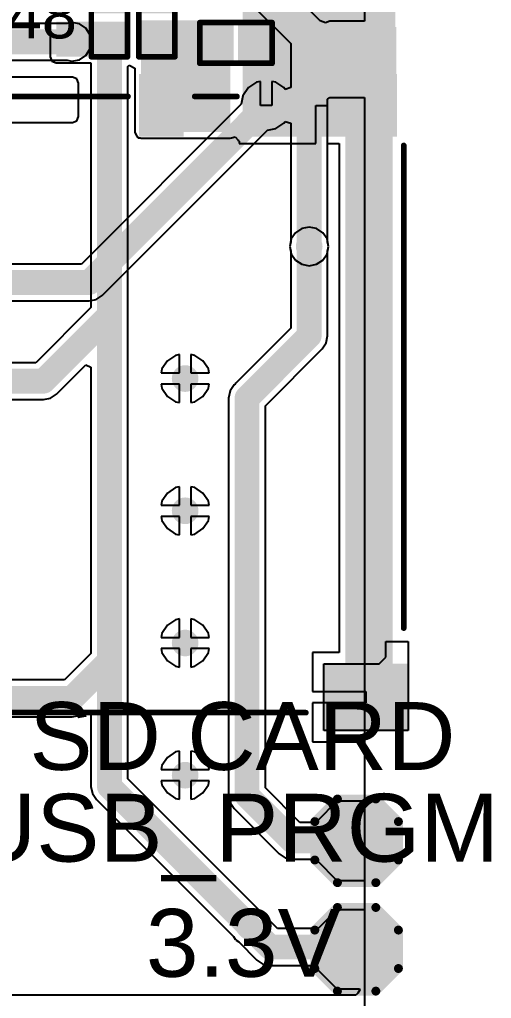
# Model space of a CAD drawing. Header units: millimetres. Extents: x -0.26 to 4.68, y -0.29 to 2.93.
# Drawn here: x 4.261 to 4.679, y 0.27 to 1.137 of the extents above; entities that cross this region are included whole.
import ezdxf

# ---------------------------------------------------------------- set-up
doc = ezdxf.new("R2010")
doc.units = ezdxf.units.MM
doc.header["$MEASUREMENT"] = 0
for name, color, linetype in [('BottomLayer', 5, 'Continuous'), ('BottomSolder', 6, 'Continuous'), ('TopLayer', 1, 'Continuous'), ('TopOverlay', 2, 'Continuous'), ('TopPaste', 8, 'Continuous'), ('TopSolder', 216, 'Continuous'), ('ViaHoleLayer', 16, 'Continuous')]:
    doc.layers.add(name, color=color, linetype=linetype)
doc.styles.add('Arial', font='arial.ttf', dxfattribs={"height": 0.2})

# ---------------------------------------------------------------- blocks, each defined once
blk = doc.blocks.new('R___0402_40')
at = {"layer": 'TopLayer'}
for points in [[(-0.0275, -0.0125), (-0.0275, 0.0125), (-0.0095, 0.0125), (-0.0095, -0.0125)], [(0.0095, -0.0125), (0.0095, 0.0125), (0.0275, 0.0125), (0.0275, -0.0125)]]:
    blk.add_hatch(color=1, dxfattribs=at).paths.add_polyline_path(points)
at = {"layer": 'TopPaste'}
for points in [[(-0.0275, -0.0125), (-0.0275, 0.0125), (-0.0095, 0.0125), (-0.0095, -0.0125)], [(0.0095, -0.0125), (0.0095, 0.0125), (0.0275, 0.0125), (0.0275, -0.0125)]]:
    blk.add_hatch(color=8, dxfattribs=at).paths.add_polyline_path(points)
at = {"layer": 'TopSolder'}
for points in [[(-0.02967, -0.01467), (-0.02967, 0.01467), (-0.00733, 0.01467), (-0.00733, -0.01467)], [(0.00733, -0.01467), (0.00733, 0.01467), (0.02967, 0.01467), (0.02967, -0.01467)]]:
    blk.add_hatch(color=216, dxfattribs=at).paths.add_polyline_path(points)
at = {"layer": 'TopOverlay'}
for points, const_width in [([(-0.031, -0.016), (-0.031, 0.016)], 0.005), ([(0.031, 0.016), (-0.031, 0.016)], 0.005), ([(0.031, -0.016), (0.031, 0.016)], 0.005), ([(0.031, -0.016), (-0.031, -0.016)], 0.005), ([(0.032, -0.017), (-0.032, -0.017)], 0.000127)]:
    blk.add_lwpolyline(points, dxfattribs=dict(at, const_width=const_width))
for points, const_width in [([(-0.03225, 0.016, 1), (-0.02975, 0.016, 1)], 0.0025), ([(-0.03225, 0.016, 1), (-0.02975, 0.016, 1)], 0.0025), ([(0.02975, 0.016, 1), (0.03225, 0.016, 1)], 0.0025), ([(0.02975, 0.016, 1), (0.03225, 0.016, 1)], 0.0025), ([(-0.03225, -0.016, 1), (-0.02975, -0.016, 1)], 0.0025), ([(-0.03225, -0.016, 1), (-0.02975, -0.016, 1)], 0.0025), ([(-0.03203, -0.017, 1), (-0.03197, -0.017, 1)], 0.0000635), ([(0.02975, -0.016, 1), (0.03225, -0.016, 1)], 0.0025), ([(0.02975, -0.016, 1), (0.03225, -0.016, 1)], 0.0025), ([(0.03197, -0.017, 1), (0.03203, -0.017, 1)], 0.0000635)]:
    blk.add_lwpolyline(points, format="xyb", close=True, dxfattribs=dict(at, const_width=const_width))
blk = doc.blocks.new('R___0402_41')
at = {"layer": 'TopLayer'}
for points in [[(-0.0275, -0.0125), (-0.0275, 0.0125), (-0.0095, 0.0125), (-0.0095, -0.0125)], [(0.0095, -0.0125), (0.0095, 0.0125), (0.0275, 0.0125), (0.0275, -0.0125)]]:
    blk.add_hatch(color=1, dxfattribs=at).paths.add_polyline_path(points)
at = {"layer": 'TopPaste'}
for points in [[(-0.0275, -0.0125), (-0.0275, 0.0125), (-0.0095, 0.0125), (-0.0095, -0.0125)], [(0.0095, -0.0125), (0.0095, 0.0125), (0.0275, 0.0125), (0.0275, -0.0125)]]:
    blk.add_hatch(color=8, dxfattribs=at).paths.add_polyline_path(points)
at = {"layer": 'TopSolder'}
for points in [[(-0.02967, -0.01467), (-0.02967, 0.01467), (-0.00733, 0.01467), (-0.00733, -0.01467)], [(0.00733, -0.01467), (0.00733, 0.01467), (0.02967, 0.01467), (0.02967, -0.01467)]]:
    blk.add_hatch(color=216, dxfattribs=at).paths.add_polyline_path(points)
at = {"layer": 'TopOverlay'}
for points, const_width in [([(-0.031, 0.016), (-0.031, -0.016)], 0.005), ([(-0.031, 0.016), (0.031, 0.016)], 0.005), ([(0.031, 0.016), (0.031, -0.016)], 0.005), ([(-0.031, -0.016), (0.031, -0.016)], 0.005), ([(-0.032, -0.017), (0.032, -0.017)], 0.000127)]:
    blk.add_lwpolyline(points, dxfattribs=dict(at, const_width=const_width))
for points, const_width in [([(-0.03225, 0.016, 1), (-0.02975, 0.016, 1)], 0.0025), ([(-0.03225, 0.016, 1), (-0.02975, 0.016, 1)], 0.0025), ([(0.02975, 0.016, 1), (0.03225, 0.016, 1)], 0.0025), ([(0.02975, 0.016, 1), (0.03225, 0.016, 1)], 0.0025), ([(-0.03225, -0.016, 1), (-0.02975, -0.016, 1)], 0.0025), ([(-0.03225, -0.016, 1), (-0.02975, -0.016, 1)], 0.0025), ([(-0.03203, -0.017, 1), (-0.03197, -0.017, 1)], 0.0000635), ([(0.02975, -0.016, 1), (0.03225, -0.016, 1)], 0.0025), ([(0.02975, -0.016, 1), (0.03225, -0.016, 1)], 0.0025), ([(0.03197, -0.017, 1), (0.03203, -0.017, 1)], 0.0000635)]:
    blk.add_lwpolyline(points, format="xyb", close=True, dxfattribs=dict(at, const_width=const_width))
blk = doc.blocks.new('T__________87')
at = {"layer": 'TopLayer'}
blk.add_hatch(color=1, dxfattribs=at).paths.add_polyline_path([(0.015, 0.03), (-0.015, 0.03), (-0.03, 0.015), (-0.03, -0.015), (-0.015, -0.03), (0.015, -0.03), (0.03, -0.015), (0.03, 0.015)])
at = {"layer": 'TopPaste'}
blk.add_hatch(color=8, dxfattribs=at).paths.add_polyline_path([(0.015, 0.03), (-0.015, 0.03), (-0.03, 0.015), (-0.03, -0.015), (-0.015, -0.03), (0.015, -0.03), (0.03, -0.015), (0.03, 0.015)])
at = {"layer": 'TopSolder'}
blk.add_hatch(color=216, dxfattribs=at).paths.add_polyline_path([(0.017, 0.034), (-0.017, 0.034), (-0.034, 0.017), (-0.034, -0.017), (-0.017, -0.034), (0.017, -0.034), (0.034, -0.017), (0.034, 0.017)])
at = {"layer": 'TopOverlay', "const_width": 0.00787}
for points in [[(-0.037, 0.017), (-0.017, 0.037)], [(-0.017, 0.037), (0.017, 0.037)], [(-0.017, 0.037), (0.017, 0.037)], [(0.017, 0.037), (0.037, 0.017)], [(-0.037, -0.017), (-0.037, 0.017)], [(0.037, -0.017), (0.037, 0.017)], [(-0.037, -0.017), (-0.017, -0.037)], [(0.017, -0.037), (0.037, -0.017)], [(-0.017, -0.037), (0.017, -0.037)], [(-0.017, -0.037), (0.017, -0.037)]]:
    blk.add_lwpolyline(points, dxfattribs=at)
at = {"layer": 'TopOverlay', "const_width": 0.00394}
for points in [[(-0.01897, 0.037, 1), (-0.01503, 0.037, 1)], [(-0.01897, 0.037, 1), (-0.01503, 0.037, 1)], [(-0.01897, 0.037, 1), (-0.01503, 0.037, 1)], [(0.01503, 0.037, 1), (0.01897, 0.037, 1)], [(0.01503, 0.037, 1), (0.01897, 0.037, 1)], [(0.01503, 0.037, 1), (0.01897, 0.037, 1)], [(-0.03897, 0.017, 1), (-0.03503, 0.017, 1)], [(-0.03897, 0.017, 1), (-0.03503, 0.017, 1)], [(0.03503, 0.017, 1), (0.03897, 0.017, 1)], [(0.03503, 0.017, 1), (0.03897, 0.017, 1)], [(-0.03897, -0.017, 1), (-0.03503, -0.017, 1)], [(-0.03897, -0.017, 1), (-0.03503, -0.017, 1)], [(0.03503, -0.017, 1), (0.03897, -0.017, 1)], [(0.03503, -0.017, 1), (0.03897, -0.017, 1)], [(-0.01897, -0.037, 1), (-0.01503, -0.037, 1)], [(-0.01897, -0.037, 1), (-0.01503, -0.037, 1)], [(-0.01897, -0.037, 1), (-0.01503, -0.037, 1)], [(0.01503, -0.037, 1), (0.01897, -0.037, 1)], [(0.01503, -0.037, 1), (0.01897, -0.037, 1)], [(0.01503, -0.037, 1), (0.01897, -0.037, 1)]]:
    blk.add_lwpolyline(points, format="xyb", close=True, dxfattribs=at)
blk = doc.blocks.new('T__________90')
at = {"layer": 'TopLayer'}
blk.add_hatch(color=1, dxfattribs=at).paths.add_polyline_path([(0.015, 0.03), (-0.015, 0.03), (-0.03, 0.015), (-0.03, -0.015), (-0.015, -0.03), (0.015, -0.03), (0.03, -0.015), (0.03, 0.015)])
at = {"layer": 'TopPaste'}
blk.add_hatch(color=8, dxfattribs=at).paths.add_polyline_path([(0.015, 0.03), (-0.015, 0.03), (-0.03, 0.015), (-0.03, -0.015), (-0.015, -0.03), (0.015, -0.03), (0.03, -0.015), (0.03, 0.015)])
at = {"layer": 'TopSolder'}
blk.add_hatch(color=216, dxfattribs=at).paths.add_polyline_path([(0.017, 0.034), (-0.017, 0.034), (-0.034, 0.017), (-0.034, -0.017), (-0.017, -0.034), (0.017, -0.034), (0.034, -0.017), (0.034, 0.017)])
at = {"layer": 'TopOverlay', "const_width": 0.00787}
for points in [[(-0.037, 0.017), (-0.017, 0.037)], [(-0.017, 0.037), (0.017, 0.037)], [(-0.017, 0.037), (0.017, 0.037)], [(0.017, 0.037), (0.037, 0.017)], [(-0.037, -0.017), (-0.037, 0.017)], [(0.037, -0.017), (0.037, 0.017)], [(-0.037, -0.017), (-0.017, -0.037)], [(0.017, -0.037), (0.037, -0.017)], [(-0.017, -0.037), (0.017, -0.037)], [(-0.017, -0.037), (0.017, -0.037)]]:
    blk.add_lwpolyline(points, dxfattribs=at)
at = {"layer": 'TopOverlay', "const_width": 0.00394}
for points in [[(-0.01897, 0.037, 1), (-0.01503, 0.037, 1)], [(-0.01897, 0.037, 1), (-0.01503, 0.037, 1)], [(-0.01897, 0.037, 1), (-0.01503, 0.037, 1)], [(0.01503, 0.037, 1), (0.01897, 0.037, 1)], [(0.01503, 0.037, 1), (0.01897, 0.037, 1)], [(0.01503, 0.037, 1), (0.01897, 0.037, 1)], [(-0.03897, 0.017, 1), (-0.03503, 0.017, 1)], [(-0.03897, 0.017, 1), (-0.03503, 0.017, 1)], [(0.03503, 0.017, 1), (0.03897, 0.017, 1)], [(0.03503, 0.017, 1), (0.03897, 0.017, 1)], [(-0.03897, -0.017, 1), (-0.03503, -0.017, 1)], [(-0.03897, -0.017, 1), (-0.03503, -0.017, 1)], [(0.03503, -0.017, 1), (0.03897, -0.017, 1)], [(0.03503, -0.017, 1), (0.03897, -0.017, 1)], [(-0.01897, -0.037, 1), (-0.01503, -0.037, 1)], [(-0.01897, -0.037, 1), (-0.01503, -0.037, 1)], [(-0.01897, -0.037, 1), (-0.01503, -0.037, 1)], [(0.01503, -0.037, 1), (0.01897, -0.037, 1)], [(0.01503, -0.037, 1), (0.01897, -0.037, 1)], [(0.01503, -0.037, 1), (0.01897, -0.037, 1)]]:
    blk.add_lwpolyline(points, format="xyb", close=True, dxfattribs=at)
blk = doc.blocks.new('DM3BT_DSF_PEJS_102')
at = {"layer": 'TopLayer'}
for points in [[(-0.20669, 0.32087), (-0.16732, 0.32087), (-0.16732, 0.26575), (-0.20669, 0.26575)], [(-0.12598, 0.26575), (-0.12598, 0.32087), (-0.09843, 0.32087), (-0.09843, 0.26575)], [(-0.08268, 0.26575), (-0.08268, 0.32087), (-0.05512, 0.32087), (-0.05512, 0.26575)], [(-0.03937, 0.26575), (-0.03937, 0.32087), (-0.01181, 0.32087), (-0.01181, 0.26575)], [(0.00394, 0.26575), (0.00394, 0.32087), (0.0315, 0.32087), (0.0315, 0.26575)], [(0.04724, 0.26575), (0.04724, 0.32087), (0.0748, 0.32087), (0.0748, 0.26575)], [(0.09055, 0.26575), (0.09055, 0.32087), (0.11811, 0.32087), (0.11811, 0.26575)], [(0.13386, 0.26575), (0.13386, 0.32087), (0.16142, 0.32087), (0.16142, 0.26575)], [(0.17717, 0.26575), (0.17717, 0.32087), (0.20472, 0.32087), (0.20472, 0.26575)], [(0.21457, 0.27362), (0.21457, 0.32087), (0.24213, 0.32087), (0.24213, 0.27362)], [(0.23819, 0.15157), (0.28543, 0.15157), (0.28543, 0.10433), (0.23819, 0.10433)], [(0.23819, -0.10039), (0.28543, -0.10039), (0.28543, -0.13189), (0.23819, -0.13189)], [(0.23819, -0.19488), (0.28543, -0.19488), (0.28543, -0.32087), (0.23819, -0.32087)], [(-0.29134, -0.25984), (-0.23228, -0.25984), (-0.23228, -0.33465), (-0.29134, -0.33465)]]:
    blk.add_hatch(color=1, dxfattribs=at).paths.add_polyline_path(points)
at = {"layer": 'TopPaste'}
for points in [[(-0.20669, 0.32087), (-0.16732, 0.32087), (-0.16732, 0.26575), (-0.20669, 0.26575)], [(-0.12598, 0.26575), (-0.12598, 0.32087), (-0.09843, 0.32087), (-0.09843, 0.26575)], [(-0.08268, 0.26575), (-0.08268, 0.32087), (-0.05512, 0.32087), (-0.05512, 0.26575)], [(-0.03937, 0.26575), (-0.03937, 0.32087), (-0.01181, 0.32087), (-0.01181, 0.26575)], [(0.00394, 0.26575), (0.00394, 0.32087), (0.0315, 0.32087), (0.0315, 0.26575)], [(0.04724, 0.26575), (0.04724, 0.32087), (0.0748, 0.32087), (0.0748, 0.26575)], [(0.09055, 0.26575), (0.09055, 0.32087), (0.11811, 0.32087), (0.11811, 0.26575)], [(0.13386, 0.26575), (0.13386, 0.32087), (0.16142, 0.32087), (0.16142, 0.26575)], [(0.17717, 0.26575), (0.17717, 0.32087), (0.20472, 0.32087), (0.20472, 0.26575)], [(0.21457, 0.27362), (0.21457, 0.32087), (0.24213, 0.32087), (0.24213, 0.27362)], [(0.23819, 0.15157), (0.28543, 0.15157), (0.28543, 0.10433), (0.23819, 0.10433)], [(0.23819, -0.10039), (0.28543, -0.10039), (0.28543, -0.13189), (0.23819, -0.13189)], [(0.23819, -0.19488), (0.28543, -0.19488), (0.28543, -0.32087), (0.23819, -0.32087)]]:
    blk.add_hatch(color=8, dxfattribs=at).paths.add_polyline_path(points)
at = {"layer": 'TopSolder'}
for points in [[(-0.21069, 0.32487), (-0.16332, 0.32487), (-0.16332, 0.26175), (-0.21069, 0.26175)], [(-0.12998, 0.26175), (-0.12998, 0.32487), (-0.09443, 0.32487), (-0.09443, 0.26175)], [(-0.08668, 0.26175), (-0.08668, 0.32487), (-0.05112, 0.32487), (-0.05112, 0.26175)], [(-0.04337, 0.26175), (-0.04337, 0.32487), (-0.00781, 0.32487), (-0.00781, 0.26175)], [(-0.00006, 0.26175), (-0.00006, 0.32487), (0.0355, 0.32487), (0.0355, 0.26175)], [(0.04324, 0.26175), (0.04324, 0.32487), (0.0788, 0.32487), (0.0788, 0.26175)], [(0.08655, 0.26175), (0.08655, 0.32487), (0.12211, 0.32487), (0.12211, 0.26175)], [(0.12986, 0.26175), (0.12986, 0.32487), (0.16542, 0.32487), (0.16542, 0.26175)], [(0.17317, 0.26175), (0.17317, 0.32487), (0.20872, 0.32487), (0.20872, 0.26175)], [(0.21057, 0.26962), (0.21057, 0.32487), (0.24613, 0.32487), (0.24613, 0.26962)], [(0.23419, 0.15557), (0.28943, 0.15557), (0.28943, 0.10033), (0.23419, 0.10033)], [(0.23419, -0.09639), (0.28943, -0.09639), (0.28943, -0.13589), (0.23419, -0.13589)], [(0.23419, -0.19088), (0.28943, -0.19088), (0.28943, -0.32487), (0.23419, -0.32487)], [(-0.29134, -0.25984), (-0.23228, -0.25984), (-0.23228, -0.33465), (-0.29134, -0.33465)]]:
    blk.add_hatch(color=216, dxfattribs=at).paths.add_polyline_path(points)
at = {"layer": 'TopLayer'}
for p, q in [((-0.29134, -0.33465), (-0.29134, -0.25984)), ((-0.29134, -0.25984), (-0.23228, -0.25984)), ((-0.23228, -0.25984), (-0.23228, -0.30906)), ((-0.23228, -0.30906), (-0.22638, -0.31496)), ((-0.22638, -0.31496), (-0.2126, -0.31496)), ((-0.2126, -0.31496), (-0.2126, -0.33465)), ((-0.2126, -0.33465), (-0.29134, -0.33465))]:
    blk.add_line(p, q, dxfattribs=at)
at = {"layer": 'TopOverlay', "const_width": 0.005}
for points in [[(-0.118, 0.333), (-0.108, 0.333)], [(-0.118, 0.333), (-0.113, 0.328)], [(-0.108, 0.333), (-0.113, 0.328)], [(-0.27559, 0.30118), (-0.27559, -0.24409)], [(-0.27559, 0.30118), (-0.22244, 0.30118)], [(0.25787, 0.30118), (0.26969, 0.30118)], [(0.26969, 0.30118), (0.26969, 0.16535)], [(0.26969, 0.09055), (0.26969, -0.08661)], [(0.26969, -0.14567), (0.26969, -0.18307)], [(-0.20079, -0.33071), (0.22638, -0.33071)]]:
    blk.add_lwpolyline(points, dxfattribs=at)
at = {"layer": 'TopOverlay', "const_width": 0.0025}
for points in [[(-0.11925, 0.333, 1), (-0.11675, 0.333, 1)], [(-0.11925, 0.333, 1), (-0.11675, 0.333, 1)], [(-0.11425, 0.328, 1), (-0.11175, 0.328, 1)], [(-0.11425, 0.328, 1), (-0.11175, 0.328, 1)], [(-0.10925, 0.333, 1), (-0.10675, 0.333, 1)], [(-0.10925, 0.333, 1), (-0.10675, 0.333, 1)], [(-0.27684, 0.30118, 1), (-0.27434, 0.30118, 1)], [(-0.27684, 0.30118, 1), (-0.27434, 0.30118, 1)], [(-0.22369, 0.30118, 1), (-0.22119, 0.30118, 1)], [(0.25662, 0.30118, 1), (0.25912, 0.30118, 1)], [(0.26844, 0.30118, 1), (0.27094, 0.30118, 1)], [(0.26844, 0.30118, 1), (0.27094, 0.30118, 1)], [(0.26844, 0.16535, 1), (0.27094, 0.16535, 1)], [(0.26844, 0.09055, 1), (0.27094, 0.09055, 1)], [(0.26844, -0.08661, 1), (0.27094, -0.08661, 1)], [(0.26844, -0.14567, 1), (0.27094, -0.14567, 1)], [(0.26844, -0.18307, 1), (0.27094, -0.18307, 1)], [(-0.27684, -0.24409, 1), (-0.27434, -0.24409, 1)], [(-0.20204, -0.33071, 1), (-0.19954, -0.33071, 1)], [(0.22513, -0.33071, 1), (0.22763, -0.33071, 1)]]:
    blk.add_lwpolyline(points, format="xyb", close=True, dxfattribs=at)
blk = doc.blocks.new('DFN1006_2L__122')
at = {"layer": 'TopLayer'}
for points in [[(-0.02756, 0.01299), (-0.00591, 0.01299), (-0.00591, -0.01299), (-0.02756, -0.01299)], [(0.00591, 0.01299), (0.02756, 0.01299), (0.02756, -0.01299), (0.00591, -0.01299)]]:
    blk.add_hatch(color=1, dxfattribs=at).paths.add_polyline_path(points)
at = {"layer": 'TopOverlay'}
blk.add_hatch(color=2, dxfattribs=at).paths.add_polyline_path([(-0.045, -0.02002), (-0.032, -0.02002), (-0.032, 0.01998), (-0.045, 0.01998)])
at = {"layer": 'TopPaste'}
for points in [[(-0.02756, 0.01299), (-0.00591, 0.01299), (-0.00591, -0.01299), (-0.02756, -0.01299)], [(0.00591, 0.01299), (0.02756, 0.01299), (0.02756, -0.01299), (0.00591, -0.01299)]]:
    blk.add_hatch(color=8, dxfattribs=at).paths.add_polyline_path(points)
at = {"layer": 'TopSolder'}
for points in [[(-0.03156, 0.01699), (-0.00191, 0.01699), (-0.00191, -0.01699), (-0.03156, -0.01699)], [(0.00191, 0.01699), (0.03156, 0.01699), (0.03156, -0.01699), (0.00191, -0.01699)]]:
    blk.add_hatch(color=216, dxfattribs=at).paths.add_polyline_path(points)
at = {"layer": 'TopOverlay', "const_width": 0.005}
for points in [[(-0.032, 0.018), (0.032, 0.018)], [(-0.032, -0.018), (-0.032, 0.018)], [(0.032, -0.018), (0.032, 0.018)], [(-0.032, -0.018), (0.032, -0.018)]]:
    blk.add_lwpolyline(points, dxfattribs=at)
at = {"layer": 'TopOverlay', "const_width": 0.0025}
for points in [[(-0.03325, 0.018, 1), (-0.03075, 0.018, 1)], [(-0.03325, 0.018, 1), (-0.03075, 0.018, 1)], [(0.03075, 0.018, 1), (0.03325, 0.018, 1)], [(0.03075, 0.018, 1), (0.03325, 0.018, 1)], [(-0.03325, -0.018, 1), (-0.03075, -0.018, 1)], [(-0.03325, -0.018, 1), (-0.03075, -0.018, 1)], [(0.03075, -0.018, 1), (0.03325, -0.018, 1)], [(0.03075, -0.018, 1), (0.03325, -0.018, 1)]]:
    blk.add_lwpolyline(points, format="xyb", close=True, dxfattribs=at)

msp = doc.modelspace()

# ---------------------------------------------------------------- hatches: boundary and pattern name
at = {"layer": 'BottomLayer'}
h = msp.add_hatch(color=5, dxfattribs=at)
edge = h.paths.add_edge_path()
edge.add_arc((4.30782, 1.11695), 0.01181, 0, 360)
msp.add_hatch(color=5, dxfattribs=at).paths.add_polyline_path([(4.536, 1.073), (4.595, 1.073), (4.595, 1.13), (4.536, 1.13)])
h = msp.add_hatch(color=5, dxfattribs=at)
edge = h.paths.add_edge_path()
edge.add_arc((4.553, 1.105), 0.01181, 0, 360)
h = msp.add_hatch(color=5, dxfattribs=at)
edge = h.paths.add_edge_path()
edge.add_arc((4.579, 1.105), 0.01181, 0, 360)
h = msp.add_hatch(color=5, dxfattribs=at)
edge = h.paths.add_edge_path()
edge.add_arc((4.47976, 1.06076), 0.01181, 0, 360)
h = msp.add_hatch(color=5, dxfattribs=at)
edge = h.paths.add_edge_path()
edge.add_arc((4.51782, 0.93595), 0.01181, 0, 360)
h = msp.add_hatch(color=5, dxfattribs=at)
edge = h.paths.add_edge_path()
edge.add_arc((4.408, 0.819), 0.01181, 0, 360)
h = msp.add_hatch(color=5, dxfattribs=at)
edge = h.paths.add_edge_path()
edge.add_arc((4.408, 0.702), 0.01181, 0, 360)
h = msp.add_hatch(color=5, dxfattribs=at)
edge = h.paths.add_edge_path()
edge.add_arc((4.408, 0.585), 0.01181, 0, 360)
h = msp.add_hatch(color=5, dxfattribs=at)
edge = h.paths.add_edge_path()
edge.add_arc((4.408, 0.468), 0.01181, 0, 360)
at = {"layer": 'BottomSolder'}
h = msp.add_hatch(color=6, dxfattribs=at)
edge = h.paths.add_edge_path()
edge.add_arc((4.30782, 1.11695), 0.00591, 0, 360)
h = msp.add_hatch(color=6, dxfattribs=at)
edge = h.paths.add_edge_path()
edge.add_arc((4.553, 1.105), 0.00591, 0, 360)
h = msp.add_hatch(color=6, dxfattribs=at)
edge = h.paths.add_edge_path()
edge.add_arc((4.579, 1.105), 0.00591, 0, 360)
h = msp.add_hatch(color=6, dxfattribs=at)
edge = h.paths.add_edge_path()
edge.add_arc((4.47976, 1.06076), 0.00591, 0, 360)
h = msp.add_hatch(color=6, dxfattribs=at)
edge = h.paths.add_edge_path()
edge.add_arc((4.51782, 0.93595), 0.00591, 0, 360)
h = msp.add_hatch(color=6, dxfattribs=at)
edge = h.paths.add_edge_path()
edge.add_arc((4.408, 0.819), 0.00591, 0, 360)
h = msp.add_hatch(color=6, dxfattribs=at)
edge = h.paths.add_edge_path()
edge.add_arc((4.408, 0.702), 0.00591, 0, 360)
h = msp.add_hatch(color=6, dxfattribs=at)
edge = h.paths.add_edge_path()
edge.add_arc((4.408, 0.585), 0.00591, 0, 360)
h = msp.add_hatch(color=6, dxfattribs=at)
edge = h.paths.add_edge_path()
edge.add_arc((4.408, 0.468), 0.00591, 0, 360)
at = {"layer": 'TopLayer'}
for points in [[(4.459, 1.033), (4.594, 1.033), (4.594, 1.167), (4.459, 1.167)], [(4.29382, 1.10376), (4.35482, 1.10376), (4.35482, 1.13476), (4.29382, 1.13476)], [(4.369, 1.03717), (4.448, 1.03717), (4.448, 1.13598), (4.369, 1.13598)], [(4.54982, 0.54495), (4.59182, 0.54495), (4.59182, 1.04495), (4.54982, 1.04495)]]:
    msp.add_hatch(color=1, dxfattribs=at).paths.add_polyline_path(points)
h = msp.add_hatch(color=1, dxfattribs=at)
edge = h.paths.add_edge_path()
edge.add_arc((4.30782, 1.11695), 0.01181, 0, 360)
h = msp.add_hatch(color=1, dxfattribs=at)
edge = h.paths.add_edge_path()
edge.add_arc((4.553, 1.105), 0.01181, 0, 360)
h = msp.add_hatch(color=1, dxfattribs=at)
edge = h.paths.add_edge_path()
edge.add_arc((4.579, 1.105), 0.01181, 0, 360)
h = msp.add_hatch(color=1, dxfattribs=at)
edge = h.paths.add_edge_path()
edge.add_arc((4.47976, 1.06076), 0.01181, 0, 360)
h = msp.add_hatch(color=1, dxfattribs=at)
edge = h.paths.add_edge_path()
edge.add_arc((4.51782, 0.93595), 0.01181, 0, 360)
h = msp.add_hatch(color=1, dxfattribs=at)
edge = h.paths.add_edge_path()
edge.add_arc((4.408, 0.819), 0.01181, 0, 360)
h = msp.add_hatch(color=1, dxfattribs=at)
edge = h.paths.add_edge_path()
edge.add_arc((4.408, 0.702), 0.01181, 0, 360)
h = msp.add_hatch(color=1, dxfattribs=at)
edge = h.paths.add_edge_path()
edge.add_arc((4.408, 0.585), 0.01181, 0, 360)
h = msp.add_hatch(color=1, dxfattribs=at)
edge = h.paths.add_edge_path()
edge.add_arc((4.408, 0.468), 0.01181, 0, 360)
at = {"layer": 'TopSolder'}
h = msp.add_hatch(color=216, dxfattribs=at)
edge = h.paths.add_edge_path()
edge.add_arc((4.30782, 1.11695), 0.00591, 0, 360)
h = msp.add_hatch(color=216, dxfattribs=at)
edge = h.paths.add_edge_path()
edge.add_arc((4.553, 1.105), 0.00591, 0, 360)
h = msp.add_hatch(color=216, dxfattribs=at)
edge = h.paths.add_edge_path()
edge.add_arc((4.579, 1.105), 0.00591, 0, 360)
h = msp.add_hatch(color=216, dxfattribs=at)
edge = h.paths.add_edge_path()
edge.add_arc((4.47976, 1.06076), 0.00591, 0, 360)
h = msp.add_hatch(color=216, dxfattribs=at)
edge = h.paths.add_edge_path()
edge.add_arc((4.51782, 0.93595), 0.00591, 0, 360)
h = msp.add_hatch(color=216, dxfattribs=at)
edge = h.paths.add_edge_path()
edge.add_arc((4.408, 0.819), 0.00591, 0, 360)
h = msp.add_hatch(color=216, dxfattribs=at)
edge = h.paths.add_edge_path()
edge.add_arc((4.408, 0.702), 0.00591, 0, 360)
h = msp.add_hatch(color=216, dxfattribs=at)
edge = h.paths.add_edge_path()
edge.add_arc((4.408, 0.585), 0.00591, 0, 360)
h = msp.add_hatch(color=216, dxfattribs=at)
edge = h.paths.add_edge_path()
edge.add_arc((4.408, 0.468), 0.00591, 0, 360)
at = {"layer": 'ViaHoleLayer'}
h = msp.add_hatch(color=16, dxfattribs=at)
edge = h.paths.add_edge_path()
edge.add_arc((4.30782, 1.11695), 0.00591, 0, 360)
h = msp.add_hatch(color=16, dxfattribs=at)
edge = h.paths.add_edge_path()
edge.add_arc((4.553, 1.105), 0.00591, 0, 360)
h = msp.add_hatch(color=16, dxfattribs=at)
edge = h.paths.add_edge_path()
edge.add_arc((4.579, 1.105), 0.00591, 0, 360)
h = msp.add_hatch(color=16, dxfattribs=at)
edge = h.paths.add_edge_path()
edge.add_arc((4.47976, 1.06076), 0.00591, 0, 360)
h = msp.add_hatch(color=16, dxfattribs=at)
edge = h.paths.add_edge_path()
edge.add_arc((4.51782, 0.93595), 0.00591, 0, 360)
h = msp.add_hatch(color=16, dxfattribs=at)
edge = h.paths.add_edge_path()
edge.add_arc((4.408, 0.819), 0.00591, 0, 360)
h = msp.add_hatch(color=16, dxfattribs=at)
edge = h.paths.add_edge_path()
edge.add_arc((4.408, 0.702), 0.00591, 0, 360)
h = msp.add_hatch(color=16, dxfattribs=at)
edge = h.paths.add_edge_path()
edge.add_arc((4.408, 0.585), 0.00591, 0, 360)
h = msp.add_hatch(color=16, dxfattribs=at)
edge = h.paths.add_edge_path()
edge.add_arc((4.408, 0.468), 0.00591, 0, 360)

# ---------------------------------------------------------------- linework, layer by layer
at = {"layer": 'BottomLayer'}
for p, q in [((4.52749, 1.13558), (4.44354, 1.21954)), ((4.56682, 1.20156), (4.56682, 1.13541)), ((4.42524, 1.19169), (4.50151, 1.11542)), ((4.53217, 1.13383), (4.52749, 1.13558)), ((4.536, 1.13541), (4.53217, 1.13383)), ((4.56682, 1.13541), (4.536, 1.13541)), ((4.30367, 1.13326), (3.98795, 1.13326)), ((4.30782, 1.13409), (4.30367, 1.13326)), ((4.31438, 1.13278), (4.30782, 1.13409)), ((4.31994, 1.12907), (4.31438, 1.13278)), ((4.32366, 1.12351), (4.31994, 1.12907)), ((4.32496, 1.11695), (4.32366, 1.12351)), ((4.31994, 1.10483), (4.32366, 1.11039)), ((4.32366, 1.11039), (4.32496, 1.11695)), ((4.50151, 1.11542), (4.50151, 1.07647)), ((3.99471, 1.10064), (4.30367, 1.10064)), ((4.30367, 1.10064), (4.30782, 1.09981)), ((4.30782, 1.09981), (4.31438, 1.10111)), ((4.31438, 1.10111), (4.31994, 1.10483)), ((4.30822, 1.08586), (4.16649, 1.08586)), ((4.31205, 1.08427), (4.30822, 1.08586)), ((4.31364, 1.08044), (4.31205, 1.08427)), ((4.31364, 1.05092), (4.31364, 1.08044)), ((4.46403, 1.07648), (4.45921, 1.06927)), ((4.47125, 1.08131), (4.46403, 1.07648)), ((4.47476, 1.082), (4.47125, 1.08131)), ((4.47476, 1.06076), (4.47476, 1.082)), ((4.48827, 1.08131), (4.48476, 1.082)), ((4.48476, 1.082), (4.48476, 1.06076)), ((4.49548, 1.07648), (4.48827, 1.08131)), ((4.49651, 1.07495), (4.49548, 1.07648)), ((4.50151, 1.07647), (4.49651, 1.07495)), ((4.45921, 1.06927), (4.45773, 1.0618)), ((4.53414, 1.06634), (4.536, 1.06759)), ((4.53414, 0.94011), (4.53414, 1.06634)), ((4.536, 1.06759), (4.56682, 1.06759)), ((4.56682, 1.06759), (4.56682, 0.07684)), ((4.45773, 1.0618), (4.31624, 0.92031)), ((4.48476, 1.06076), (4.47476, 1.06076)), ((4.31205, 1.04709), (4.31364, 1.05092)), ((4.16649, 1.04551), (4.30822, 1.04551)), ((4.30822, 1.04551), (4.31205, 1.04709)), ((4.4808, 1.03873), (4.48827, 1.04021)), ((4.48827, 1.04021), (4.49548, 1.04503)), ((4.49548, 1.04503), (4.49651, 1.04657)), ((4.49651, 1.04657), (4.50151, 1.04505)), ((4.50151, 1.04505), (4.50151, 0.94011)), ((4.33454, 0.89246), (4.4808, 1.03873)), ((4.50151, 0.94011), (4.50068, 0.93595)), ((4.50068, 0.93595), (4.50199, 0.92939)), ((4.53366, 0.92939), (4.53496, 0.93595)), ((4.53496, 0.93595), (4.53414, 0.94011)), ((4.50199, 0.92939), (4.5057, 0.92383)), ((4.52994, 0.92383), (4.53366, 0.92939)), ((4.31624, 0.92031), (4.22012, 0.92031)), ((4.5057, 0.92383), (4.51126, 0.92011)), ((4.51126, 0.92011), (4.51782, 0.91881)), ((4.51782, 0.91881), (4.52438, 0.92011)), ((4.52438, 0.92011), (4.52994, 0.92383)), ((4.32924, 0.88893), (4.33454, 0.89246)), ((4.22139, 0.88769), (4.323, 0.88769)), ((4.323, 0.88769), (4.32924, 0.88893)), ((4.403, 0.84024), (4.39949, 0.83955)), ((4.403, 0.824), (4.403, 0.84024)), ((4.41651, 0.83955), (4.413, 0.84024)), ((4.413, 0.84024), (4.413, 0.824)), ((4.39228, 0.83472), (4.38745, 0.82751)), ((4.39949, 0.83955), (4.39228, 0.83472)), ((4.42372, 0.83472), (4.41651, 0.83955)), ((4.42855, 0.82751), (4.42372, 0.83472)), ((4.38745, 0.82751), (4.38676, 0.824)), ((4.38676, 0.824), (4.403, 0.824)), ((4.413, 0.824), (4.42924, 0.824)), ((4.42924, 0.824), (4.42855, 0.82751)), ((4.403, 0.814), (4.38676, 0.814)), ((4.38676, 0.814), (4.38745, 0.81049)), ((4.38745, 0.81049), (4.39228, 0.80328)), ((4.403, 0.79776), (4.403, 0.814)), ((4.42924, 0.814), (4.413, 0.814)), ((4.413, 0.814), (4.413, 0.79776)), ((4.42372, 0.80328), (4.42855, 0.81049)), ((4.42855, 0.81049), (4.42924, 0.814)), ((4.39228, 0.80328), (4.39949, 0.79845)), ((4.39949, 0.79845), (4.403, 0.79776)), ((4.413, 0.79776), (4.41651, 0.79845)), ((4.41651, 0.79845), (4.42372, 0.80328)), ((4.39949, 0.72255), (4.39228, 0.71772)), ((4.403, 0.72324), (4.39949, 0.72255)), ((4.403, 0.707), (4.403, 0.72324)), ((4.41651, 0.72255), (4.413, 0.72324)), ((4.413, 0.72324), (4.413, 0.707)), ((4.42372, 0.71772), (4.41651, 0.72255)), ((4.38745, 0.71051), (4.38676, 0.707)), ((4.39228, 0.71772), (4.38745, 0.71051)), ((4.42855, 0.71051), (4.42372, 0.71772)), ((4.42924, 0.707), (4.42855, 0.71051)), ((4.38676, 0.707), (4.403, 0.707)), ((4.413, 0.707), (4.42924, 0.707)), ((4.403, 0.697), (4.38676, 0.697)), ((4.38676, 0.697), (4.38745, 0.69349)), ((4.38745, 0.69349), (4.39228, 0.68628)), ((4.403, 0.68076), (4.403, 0.697)), ((4.42924, 0.697), (4.413, 0.697)), ((4.413, 0.697), (4.413, 0.68076)), ((4.42372, 0.68628), (4.42855, 0.69349)), ((4.42855, 0.69349), (4.42924, 0.697)), ((4.39228, 0.68628), (4.39949, 0.68145)), ((4.41651, 0.68145), (4.42372, 0.68628)), ((4.39949, 0.68145), (4.403, 0.68076)), ((4.413, 0.68076), (4.41651, 0.68145)), ((4.39228, 0.60072), (4.38745, 0.59351)), ((4.39949, 0.60555), (4.39228, 0.60072)), ((4.403, 0.60624), (4.39949, 0.60555)), ((4.403, 0.59), (4.403, 0.60624)), ((4.41651, 0.60555), (4.413, 0.60624)), ((4.413, 0.60624), (4.413, 0.59)), ((4.42372, 0.60072), (4.41651, 0.60555)), ((4.42855, 0.59351), (4.42372, 0.60072)), ((4.38745, 0.59351), (4.38676, 0.59)), ((4.38676, 0.59), (4.403, 0.59)), ((4.413, 0.59), (4.42924, 0.59)), ((4.42924, 0.59), (4.42855, 0.59351)), ((4.403, 0.58), (4.38676, 0.58)), ((4.38676, 0.58), (4.38745, 0.57649)), ((4.38745, 0.57649), (4.39228, 0.56928)), ((4.403, 0.56376), (4.403, 0.58)), ((4.42924, 0.58), (4.413, 0.58)), ((4.413, 0.58), (4.413, 0.56376)), ((4.42372, 0.56928), (4.42855, 0.57649)), ((4.42855, 0.57649), (4.42924, 0.58)), ((4.39228, 0.56928), (4.39949, 0.56445)), ((4.39949, 0.56445), (4.403, 0.56376)), ((4.413, 0.56376), (4.41651, 0.56445)), ((4.41651, 0.56445), (4.42372, 0.56928)), ((4.39949, 0.48855), (4.39228, 0.48372)), ((4.403, 0.48924), (4.39949, 0.48855)), ((4.403, 0.473), (4.403, 0.48924)), ((4.41651, 0.48855), (4.413, 0.48924)), ((4.413, 0.48924), (4.413, 0.473)), ((4.42372, 0.48372), (4.41651, 0.48855)), ((4.38745, 0.47651), (4.38676, 0.473)), ((4.39228, 0.48372), (4.38745, 0.47651)), ((4.42855, 0.47651), (4.42372, 0.48372)), ((4.42924, 0.473), (4.42855, 0.47651)), ((4.38676, 0.473), (4.403, 0.473)), ((4.413, 0.473), (4.42924, 0.473)), ((4.403, 0.463), (4.38676, 0.463)), ((4.38676, 0.463), (4.38745, 0.45949)), ((4.38745, 0.45949), (4.39228, 0.45228)), ((4.403, 0.44676), (4.403, 0.463)), ((4.42924, 0.463), (4.413, 0.463)), ((4.413, 0.463), (4.413, 0.44676)), ((4.42372, 0.45228), (4.42855, 0.45949)), ((4.42855, 0.45949), (4.42924, 0.463)), ((4.39228, 0.45228), (4.39949, 0.44745)), ((4.41651, 0.44745), (4.42372, 0.45228)), ((4.39949, 0.44745), (4.403, 0.44676)), ((4.413, 0.44676), (4.41651, 0.44745))]:
    msp.add_line(p, q, dxfattribs=at)
at = {"layer": 'BottomLayer', "const_width": 0.022}
for points in [[(4.432, 1.208), (4.51782, 1.12218)], [(3.98795, 1.11695), (4.30782, 1.11695)], [(4.51782, 0.93595), (4.51782, 1.12218)], [(4.323, 0.904), (4.47923, 1.06023)], [(4.47923, 1.06023), (4.47978, 1.06023)], [(4.47978, 1.06023), (4.48, 1.06001)], [(4.201, 0.904), (4.323, 0.904)]]:
    msp.add_lwpolyline(points, dxfattribs=at)
at = {"layer": 'BottomLayer', "const_width": 0.011}
for points in [[(4.30232, 1.11695, 1), (4.31332, 1.11695, 1)], [(4.51232, 1.12218, 1), (4.52332, 1.12218, 1)], [(4.51232, 1.12218, 1), (4.52332, 1.12218, 1)], [(4.47373, 1.06023, 1), (4.48473, 1.06023, 1)], [(4.47373, 1.06023, 1), (4.48473, 1.06023, 1)], [(4.47428, 1.06023, 1), (4.48528, 1.06023, 1)], [(4.47428, 1.06023, 1), (4.48528, 1.06023, 1)], [(4.4745, 1.06001, 1), (4.4855, 1.06001, 1)], [(4.51232, 0.93595, 1), (4.52332, 0.93595, 1)], [(4.3175, 0.904, 1), (4.3285, 0.904, 1)], [(4.3175, 0.904, 1), (4.3285, 0.904, 1)]]:
    msp.add_lwpolyline(points, format="xyb", close=True, dxfattribs=at)
at = {"layer": 'TopLayer'}
for p, q in [((4.28951, 1.13741), (4.28841, 1.13476)), ((4.28841, 1.13476), (4.28841, 1.10376)), ((4.28841, 1.10376), (4.29, 1.09993)), ((4.29, 1.09993), (4.29382, 1.09835)), ((4.29382, 1.09835), (4.32465, 1.09835)), ((4.32465, 1.09835), (4.32465, 0.88185)), ((4.35728, 1.09524), (4.35859, 1.09625)), ((4.35728, 0.87509), (4.35728, 1.09524)), ((4.35859, 1.09625), (4.36359, 1.09379)), ((4.36359, 1.09379), (4.36359, 1.03717)), ((4.30822, 1.08586), (4.17649, 1.08586)), ((4.31205, 1.08427), (4.30822, 1.08586)), ((4.31364, 1.08044), (4.31205, 1.08427)), ((4.31364, 1.05092), (4.31364, 1.08044)), ((4.5237, 1.02714), (4.5237, 1.06076)), ((4.5237, 1.06076), (4.5337, 1.06076)), ((4.5337, 1.06076), (4.5337, 1.02714)), ((4.31205, 1.04709), (4.31364, 1.05092)), ((4.17649, 1.04551), (4.30822, 1.04551)), ((4.30822, 1.04551), (4.31205, 1.04709)), ((4.36359, 1.03717), (4.36517, 1.03334)), ((4.36517, 1.03334), (4.36622, 1.03291)), ((4.36622, 1.03291), (4.36622, 1.03214)), ((4.36622, 1.03214), (4.36808, 1.03214)), ((4.36808, 1.03214), (4.369, 1.03176)), ((4.369, 1.03176), (4.448, 1.03176)), ((4.448, 1.03176), (4.44894, 1.03215)), ((4.44894, 1.03215), (4.45233, 1.03277)), ((4.45233, 1.03277), (4.45489, 1.02987)), ((4.45489, 1.02987), (4.45517, 1.02917)), ((4.45517, 1.02917), (4.4557, 1.02895)), ((4.4557, 1.02895), (4.4557, 1.02714)), ((4.4557, 1.02714), (4.5237, 1.02714)), ((4.5337, 1.02714), (4.54441, 1.02714)), ((4.54441, 1.02714), (4.54441, 0.57667)), ((4.51782, 0.95309), (4.51126, 0.95178)), ((4.52438, 0.95178), (4.51782, 0.95309)), ((4.5057, 0.94807), (4.50199, 0.94251)), ((4.51126, 0.95178), (4.5057, 0.94807)), ((4.52994, 0.94807), (4.52438, 0.95178)), ((4.53366, 0.94251), (4.52994, 0.94807)), ((4.50199, 0.94251), (4.50068, 0.93595)), ((4.50068, 0.93595), (4.50151, 0.93179)), ((4.53496, 0.93595), (4.53366, 0.94251)), ((4.53414, 0.93179), (4.53496, 0.93595)), ((4.50151, 0.93179), (4.50151, 0.86353)), ((4.53414, 0.85677), (4.53414, 0.93179)), ((4.32465, 0.88185), (4.27578, 0.83298)), ((4.35728, 0.56896), (4.35728, 0.87509)), ((4.50151, 0.86353), (4.45283, 0.81485)), ((4.52936, 0.84524), (4.53289, 0.85053)), ((4.53289, 0.85053), (4.53414, 0.85677)), ((4.403, 0.84024), (4.39949, 0.83955)), ((4.403, 0.824), (4.403, 0.84024)), ((4.41651, 0.83955), (4.413, 0.84024)), ((4.413, 0.84024), (4.413, 0.824)), ((4.47914, 0.79501), (4.52936, 0.84524)), ((4.27578, 0.83298), (4.01007, 0.83298)), ((4.39228, 0.83472), (4.38745, 0.82751)), ((4.39949, 0.83955), (4.39228, 0.83472)), ((4.42372, 0.83472), (4.41651, 0.83955)), ((4.42855, 0.82751), (4.42372, 0.83472)), ((4.29407, 0.80513), (4.32003, 0.83109)), ((4.32003, 0.83109), (4.32465, 0.82917)), ((4.32465, 0.82917), (4.32465, 0.57572)), ((4.38745, 0.82751), (4.38676, 0.824)), ((4.38676, 0.824), (4.403, 0.824)), ((4.413, 0.824), (4.42924, 0.824)), ((4.42924, 0.824), (4.42855, 0.82751)), ((4.45283, 0.81485), (4.45221, 0.81392)), ((4.403, 0.814), (4.38676, 0.814)), ((4.38676, 0.814), (4.38745, 0.81049)), ((4.38745, 0.81049), (4.39228, 0.80328)), ((4.403, 0.79776), (4.403, 0.814)), ((4.42924, 0.814), (4.413, 0.814)), ((4.413, 0.814), (4.413, 0.79776)), ((4.42372, 0.80328), (4.42855, 0.81049)), ((4.42855, 0.81049), (4.42924, 0.814)), ((4.44775, 0.80801), (4.44651, 0.80177)), ((4.45129, 0.81331), (4.44775, 0.80801)), ((4.45221, 0.81392), (4.45129, 0.81331)), ((4.01007, 0.80035), (4.28254, 0.80035)), ((4.28254, 0.80035), (4.28878, 0.80159)), ((4.28878, 0.80159), (4.29407, 0.80513)), ((4.39228, 0.80328), (4.39949, 0.79845)), ((4.39949, 0.79845), (4.403, 0.79776)), ((4.413, 0.79776), (4.41651, 0.79845)), ((4.41651, 0.79845), (4.42372, 0.80328)), ((4.44651, 0.80177), (4.44651, 0.44995)), ((4.47914, 0.45671), (4.47914, 0.79501)), ((4.39949, 0.72255), (4.39228, 0.71772)), ((4.403, 0.72324), (4.39949, 0.72255)), ((4.403, 0.707), (4.403, 0.72324)), ((4.41651, 0.72255), (4.413, 0.72324)), ((4.413, 0.72324), (4.413, 0.707)), ((4.42372, 0.71772), (4.41651, 0.72255)), ((4.38745, 0.71051), (4.38676, 0.707)), ((4.39228, 0.71772), (4.38745, 0.71051)), ((4.42855, 0.71051), (4.42372, 0.71772)), ((4.42924, 0.707), (4.42855, 0.71051)), ((4.38676, 0.707), (4.403, 0.707)), ((4.413, 0.707), (4.42924, 0.707)), ((4.403, 0.697), (4.38676, 0.697)), ((4.38676, 0.697), (4.38745, 0.69349)), ((4.38745, 0.69349), (4.39228, 0.68628)), ((4.403, 0.68076), (4.403, 0.697)), ((4.42924, 0.697), (4.413, 0.697)), ((4.413, 0.697), (4.413, 0.68076)), ((4.42372, 0.68628), (4.42855, 0.69349)), ((4.42855, 0.69349), (4.42924, 0.697)), ((4.39228, 0.68628), (4.39949, 0.68145)), ((4.41651, 0.68145), (4.42372, 0.68628)), ((4.39949, 0.68145), (4.403, 0.68076)), ((4.413, 0.68076), (4.41651, 0.68145)), ((4.39228, 0.60072), (4.38745, 0.59351)), ((4.39949, 0.60555), (4.39228, 0.60072)), ((4.403, 0.60624), (4.39949, 0.60555)), ((4.403, 0.59), (4.403, 0.60624)), ((4.41651, 0.60555), (4.413, 0.60624)), ((4.413, 0.60624), (4.413, 0.59)), ((4.42372, 0.60072), (4.41651, 0.60555)), ((4.42855, 0.59351), (4.42372, 0.60072)), ((4.38745, 0.59351), (4.38676, 0.59)), ((4.38676, 0.59), (4.403, 0.59)), ((4.413, 0.59), (4.42924, 0.59)), ((4.42924, 0.59), (4.42855, 0.59351)), ((4.32465, 0.57572), (4.30124, 0.55231)), ((4.403, 0.58), (4.38676, 0.58)), ((4.38676, 0.58), (4.38745, 0.57649)), ((4.38745, 0.57649), (4.39228, 0.56928)), ((4.403, 0.56376), (4.403, 0.58)), ((4.42924, 0.58), (4.413, 0.58)), ((4.413, 0.58), (4.413, 0.56376)), ((4.42372, 0.56928), (4.42855, 0.57649)), ((4.42855, 0.57649), (4.42924, 0.58)), ((4.54441, 0.57667), (4.52067, 0.57667)), ((4.52067, 0.57667), (4.52067, 0.54214)), ((4.35728, 0.46479), (4.35728, 0.56896)), ((4.39228, 0.56928), (4.39949, 0.56445)), ((4.39949, 0.56445), (4.403, 0.56376)), ((4.413, 0.56376), (4.41651, 0.56445)), ((4.41651, 0.56445), (4.42372, 0.56928)), ((4.30124, 0.55231), (4.25126, 0.55231)), ((4.52067, 0.54214), (4.56807, 0.54214)), ((4.56807, 0.54214), (4.56807, 0.53214)), ((4.56807, 0.53214), (4.52067, 0.53214)), ((4.52067, 0.53214), (4.52067, 0.49761)), ((4.308, 0.51969), (4.31424, 0.52093)), ((4.31424, 0.52093), (4.31954, 0.52446)), ((4.31954, 0.52446), (4.32003, 0.52496)), ((4.32003, 0.52496), (4.32465, 0.52305)), ((4.32465, 0.52305), (4.32465, 0.45804)), ((3.87116, 0.51969), (4.308, 0.51969)), ((4.52067, 0.49761), (4.56682, 0.49761)), ((4.56682, 0.49761), (4.56682, 0.44495)), ((4.39949, 0.48855), (4.39228, 0.48372)), ((4.403, 0.48924), (4.39949, 0.48855)), ((4.403, 0.473), (4.403, 0.48924)), ((4.41651, 0.48855), (4.413, 0.48924)), ((4.413, 0.48924), (4.413, 0.473)), ((4.42372, 0.48372), (4.41651, 0.48855)), ((4.38745, 0.47651), (4.38676, 0.473)), ((4.39228, 0.48372), (4.38745, 0.47651)), ((4.42855, 0.47651), (4.42372, 0.48372)), ((4.42924, 0.473), (4.42855, 0.47651)), ((4.38676, 0.473), (4.403, 0.473)), ((4.413, 0.473), (4.42924, 0.473)), ((4.47528, 0.34679), (4.35728, 0.46479)), ((4.403, 0.463), (4.38676, 0.463)), ((4.38676, 0.463), (4.38745, 0.45949)), ((4.38745, 0.45949), (4.39228, 0.45228)), ((4.403, 0.44676), (4.403, 0.463)), ((4.42924, 0.463), (4.413, 0.463)), ((4.413, 0.463), (4.413, 0.44676)), ((4.42372, 0.45228), (4.42855, 0.45949)), ((4.42855, 0.45949), (4.42924, 0.463)), ((4.32465, 0.45804), (4.32589, 0.45179)), ((4.32589, 0.45179), (4.32943, 0.4465)), ((4.39228, 0.45228), (4.39949, 0.44745)), ((4.41651, 0.44745), (4.42372, 0.45228)), ((4.50958, 0.42626), (4.47914, 0.45671)), ((4.32943, 0.4465), (4.45073, 0.3252)), ((4.39949, 0.44745), (4.403, 0.44676)), ((4.413, 0.44676), (4.41651, 0.44745)), ((4.44651, 0.44995), (4.44775, 0.44371)), ((4.44775, 0.44371), (4.45129, 0.43841)), ((4.54232, 0.44495), (4.52482, 0.42745)), ((4.56682, 0.44495), (4.54232, 0.44495)), ((4.45129, 0.43841), (4.49129, 0.39841)), ((4.52482, 0.42626), (4.50958, 0.42626)), ((4.52482, 0.42745), (4.52482, 0.42626)), ((4.49129, 0.39841), (4.49658, 0.39488)), ((4.49658, 0.39488), (4.50282, 0.39364)), ((4.50282, 0.39364), (4.52482, 0.39364)), ((4.52482, 0.39364), (4.52482, 0.39245)), ((4.52482, 0.39245), (4.54232, 0.37495)), ((4.54232, 0.37495), (4.56682, 0.37495)), ((4.56682, 0.37495), (4.56682, 0.34895)), ((4.47575, 0.34608), (4.47528, 0.34679)), ((4.54232, 0.34895), (4.52564, 0.33226)), ((4.56682, 0.34895), (4.54232, 0.34895)), ((4.47612, 0.34584), (4.47575, 0.34608)), ((4.47636, 0.34547), (4.47612, 0.34584)), ((4.47707, 0.345), (4.47636, 0.34547)), ((4.48981, 0.33226), (4.47707, 0.345)), ((4.52564, 0.33226), (4.48981, 0.33226)), ((4.45073, 0.3252), (4.45221, 0.32299)), ((4.45221, 0.32299), (4.45243, 0.32277)), ((4.45243, 0.32277), (4.4528, 0.32252)), ((4.4528, 0.32252), (4.45305, 0.32214)), ((4.45305, 0.32214), (4.45327, 0.32193)), ((4.45327, 0.32193), (4.45549, 0.32044)), ((4.45549, 0.32044), (4.47152, 0.30441)), ((4.47152, 0.30441), (4.47681, 0.30088)), ((4.47681, 0.30088), (4.48305, 0.29964)), ((4.48305, 0.29964), (4.52482, 0.29964)), ((4.52482, 0.29964), (4.52482, 0.29645)), ((4.52482, 0.29645), (4.54232, 0.27895)), ((4.54232, 0.27895), (4.56227, 0.27895)), ((4.56259, 0.2781), (4.56084, 0.27514)), ((4.56227, 0.27895), (4.56259, 0.2781)), ((4.559, 0.27342), (0.5878, 0.27342)), ((4.56084, 0.27514), (4.559, 0.27342))]:
    msp.add_line(p, q, dxfattribs=at)
at = {"layer": 'TopLayer', "const_width": 0.022}
for points in [[(4.34096, 0.87509), (4.34096, 1.11626)], [(4.46973, 1.116), (4.52811, 1.116)], [(4.52811, 1.116), (4.541, 1.10311)], [(4.541, 1.07306), (4.541, 1.10311)], [(4.5287, 1.06076), (4.541, 1.07306)], [(4.47976, 1.06076), (4.5287, 1.06076)], [(4.51782, 0.85677), (4.51782, 0.93595)], [(4.28254, 0.81667), (4.34096, 0.87509)], [(4.34096, 0.56896), (4.34096, 0.87509)], [(4.46436, 0.80331), (4.51782, 0.85677)], [(3.97752, 0.81667), (4.28254, 0.81667)], [(4.46436, 0.80252), (4.46436, 0.80331)], [(4.46282, 0.44995), (4.46282, 0.80177)], [(4.46331, 0.80177), (4.46362, 0.80177)], [(4.46362, 0.80177), (4.46436, 0.80252)], [(4.308, 0.536), (4.34096, 0.56896)], [(4.34096, 0.45804), (4.34096, 0.56896)], [(3.86744, 0.536), (4.308, 0.536)], [(4.34096, 0.45804), (4.46374, 0.33526)], [(4.46282, 0.44995), (4.50282, 0.40995)], [(4.50282, 0.40995), (4.55982, 0.40995)], [(4.46374, 0.33452), (4.46374, 0.33526)], [(4.46374, 0.33452), (4.46396, 0.3343)], [(4.46396, 0.3343), (4.46458, 0.3343)], [(4.46458, 0.33368), (4.46458, 0.3343)], [(4.46458, 0.33368), (4.4648, 0.33346)], [(4.4648, 0.33346), (4.46554, 0.33346)], [(4.46554, 0.33346), (4.48305, 0.31595)], [(4.48305, 0.31595), (4.55782, 0.31595)], [(4.55782, 0.31595), (4.55982, 0.31395)]]:
    msp.add_lwpolyline(points, dxfattribs=at)
at = {"layer": 'TopLayer', "const_width": 0.011}
for points in [[(4.33546, 1.11626, 1), (4.34646, 1.11626, 1)], [(4.46423, 1.116, 1), (4.47523, 1.116, 1)], [(4.52261, 1.116, 1), (4.53361, 1.116, 1)], [(4.52261, 1.116, 1), (4.53361, 1.116, 1)], [(4.5355, 1.10311, 1), (4.5465, 1.10311, 1)], [(4.5355, 1.10311, 1), (4.5465, 1.10311, 1)], [(4.5355, 1.07306, 1), (4.5465, 1.07306, 1)], [(4.5355, 1.07306, 1), (4.5465, 1.07306, 1)], [(4.47426, 1.06076, 1), (4.48526, 1.06076, 1)], [(4.5232, 1.06076, 1), (4.5342, 1.06076, 1)], [(4.5232, 1.06076, 1), (4.5342, 1.06076, 1)], [(4.51232, 0.93595, 1), (4.52332, 0.93595, 1)], [(4.33546, 0.87509, 1), (4.34646, 0.87509, 1)], [(4.33546, 0.87509, 1), (4.34646, 0.87509, 1)], [(4.33546, 0.87509, 1), (4.34646, 0.87509, 1)], [(4.51232, 0.85677, 1), (4.52332, 0.85677, 1)], [(4.51232, 0.85677, 1), (4.52332, 0.85677, 1)], [(4.27704, 0.81667, 1), (4.28804, 0.81667, 1)], [(4.27704, 0.81667, 1), (4.28804, 0.81667, 1)], [(4.45886, 0.80331, 1), (4.46986, 0.80331, 1)], [(4.45886, 0.80331, 1), (4.46986, 0.80331, 1)], [(4.45732, 0.80177, 1), (4.46832, 0.80177, 1)], [(4.4578, 0.80177, 1), (4.4688, 0.80177, 1)], [(4.45812, 0.80177, 1), (4.46912, 0.80177, 1)], [(4.45812, 0.80177, 1), (4.46912, 0.80177, 1)], [(4.45886, 0.80252, 1), (4.46986, 0.80252, 1)], [(4.45886, 0.80252, 1), (4.46986, 0.80252, 1)], [(4.33546, 0.56896, 1), (4.34646, 0.56896, 1)], [(4.33546, 0.56896, 1), (4.34646, 0.56896, 1)], [(4.33546, 0.56896, 1), (4.34646, 0.56896, 1)], [(4.3025, 0.536, 1), (4.3135, 0.536, 1)], [(4.3025, 0.536, 1), (4.3135, 0.536, 1)], [(4.33546, 0.45804, 1), (4.34646, 0.45804, 1)], [(4.33546, 0.45804, 1), (4.34646, 0.45804, 1)], [(4.45732, 0.44995, 1), (4.46832, 0.44995, 1)], [(4.45732, 0.44995, 1), (4.46832, 0.44995, 1)], [(4.49732, 0.40995, 1), (4.50832, 0.40995, 1)], [(4.49732, 0.40995, 1), (4.50832, 0.40995, 1)], [(4.55432, 0.40995, 1), (4.56532, 0.40995, 1)], [(4.45824, 0.33526, 1), (4.46924, 0.33526, 1)], [(4.45824, 0.33526, 1), (4.46924, 0.33526, 1)], [(4.45824, 0.33452, 1), (4.46924, 0.33452, 1)], [(4.45824, 0.33452, 1), (4.46924, 0.33452, 1)], [(4.45846, 0.3343, 1), (4.46946, 0.3343, 1)], [(4.45846, 0.3343, 1), (4.46946, 0.3343, 1)], [(4.45908, 0.3343, 1), (4.47008, 0.3343, 1)], [(4.45908, 0.3343, 1), (4.47008, 0.3343, 1)], [(4.45908, 0.33368, 1), (4.47008, 0.33368, 1)], [(4.45908, 0.33368, 1), (4.47008, 0.33368, 1)], [(4.4593, 0.33346, 1), (4.4703, 0.33346, 1)], [(4.4593, 0.33346, 1), (4.4703, 0.33346, 1)], [(4.46004, 0.33346, 1), (4.47104, 0.33346, 1)], [(4.46004, 0.33346, 1), (4.47104, 0.33346, 1)], [(4.47755, 0.31595, 1), (4.48855, 0.31595, 1)], [(4.47755, 0.31595, 1), (4.48855, 0.31595, 1)], [(4.55232, 0.31595, 1), (4.56332, 0.31595, 1)], [(4.55232, 0.31595, 1), (4.56332, 0.31595, 1)], [(4.55432, 0.31395, 1), (4.56532, 0.31395, 1)]]:
    msp.add_lwpolyline(points, format="xyb", close=True, dxfattribs=at)

# ---------------------------------------------------------------- block references
for name, p, rotation in [('R___0402_40', (4.34096, 1.13476), 270), ('R___0402_41', (4.38296, 1.13476), 90), ('DM3BT_DSF_PEJS_102', (4.27082, 0.79895), 90)]:
    msp.add_blockref(name, p, dxfattribs=dict(rotation=rotation))
for name, p in [('DFN1006_2L__122', (4.453, 1.116)), ('T__________90', (4.55982, 0.40995)), ('T__________87', (4.55982, 0.31395))]:
    msp.add_blockref(name, p)

# ---------------------------------------------------------------- texts
at = {"layer": 'TopOverlay', "style": 'Arial'}
msp.add_text('R48', height=0.04, dxfattribs=at).set_placement((4.20968, 1.12001))
for s, p in [('MICRO SD CARD', (3.9675, 0.4727)), ('USB_PRGM', (4.21567, 0.39154)), ('3.3V', (4.37329, 0.28965))]:
    msp.add_text(s, height=0.06, rotation=360, dxfattribs=at).set_placement(p)

doc.saveas('drawing.dxf')
